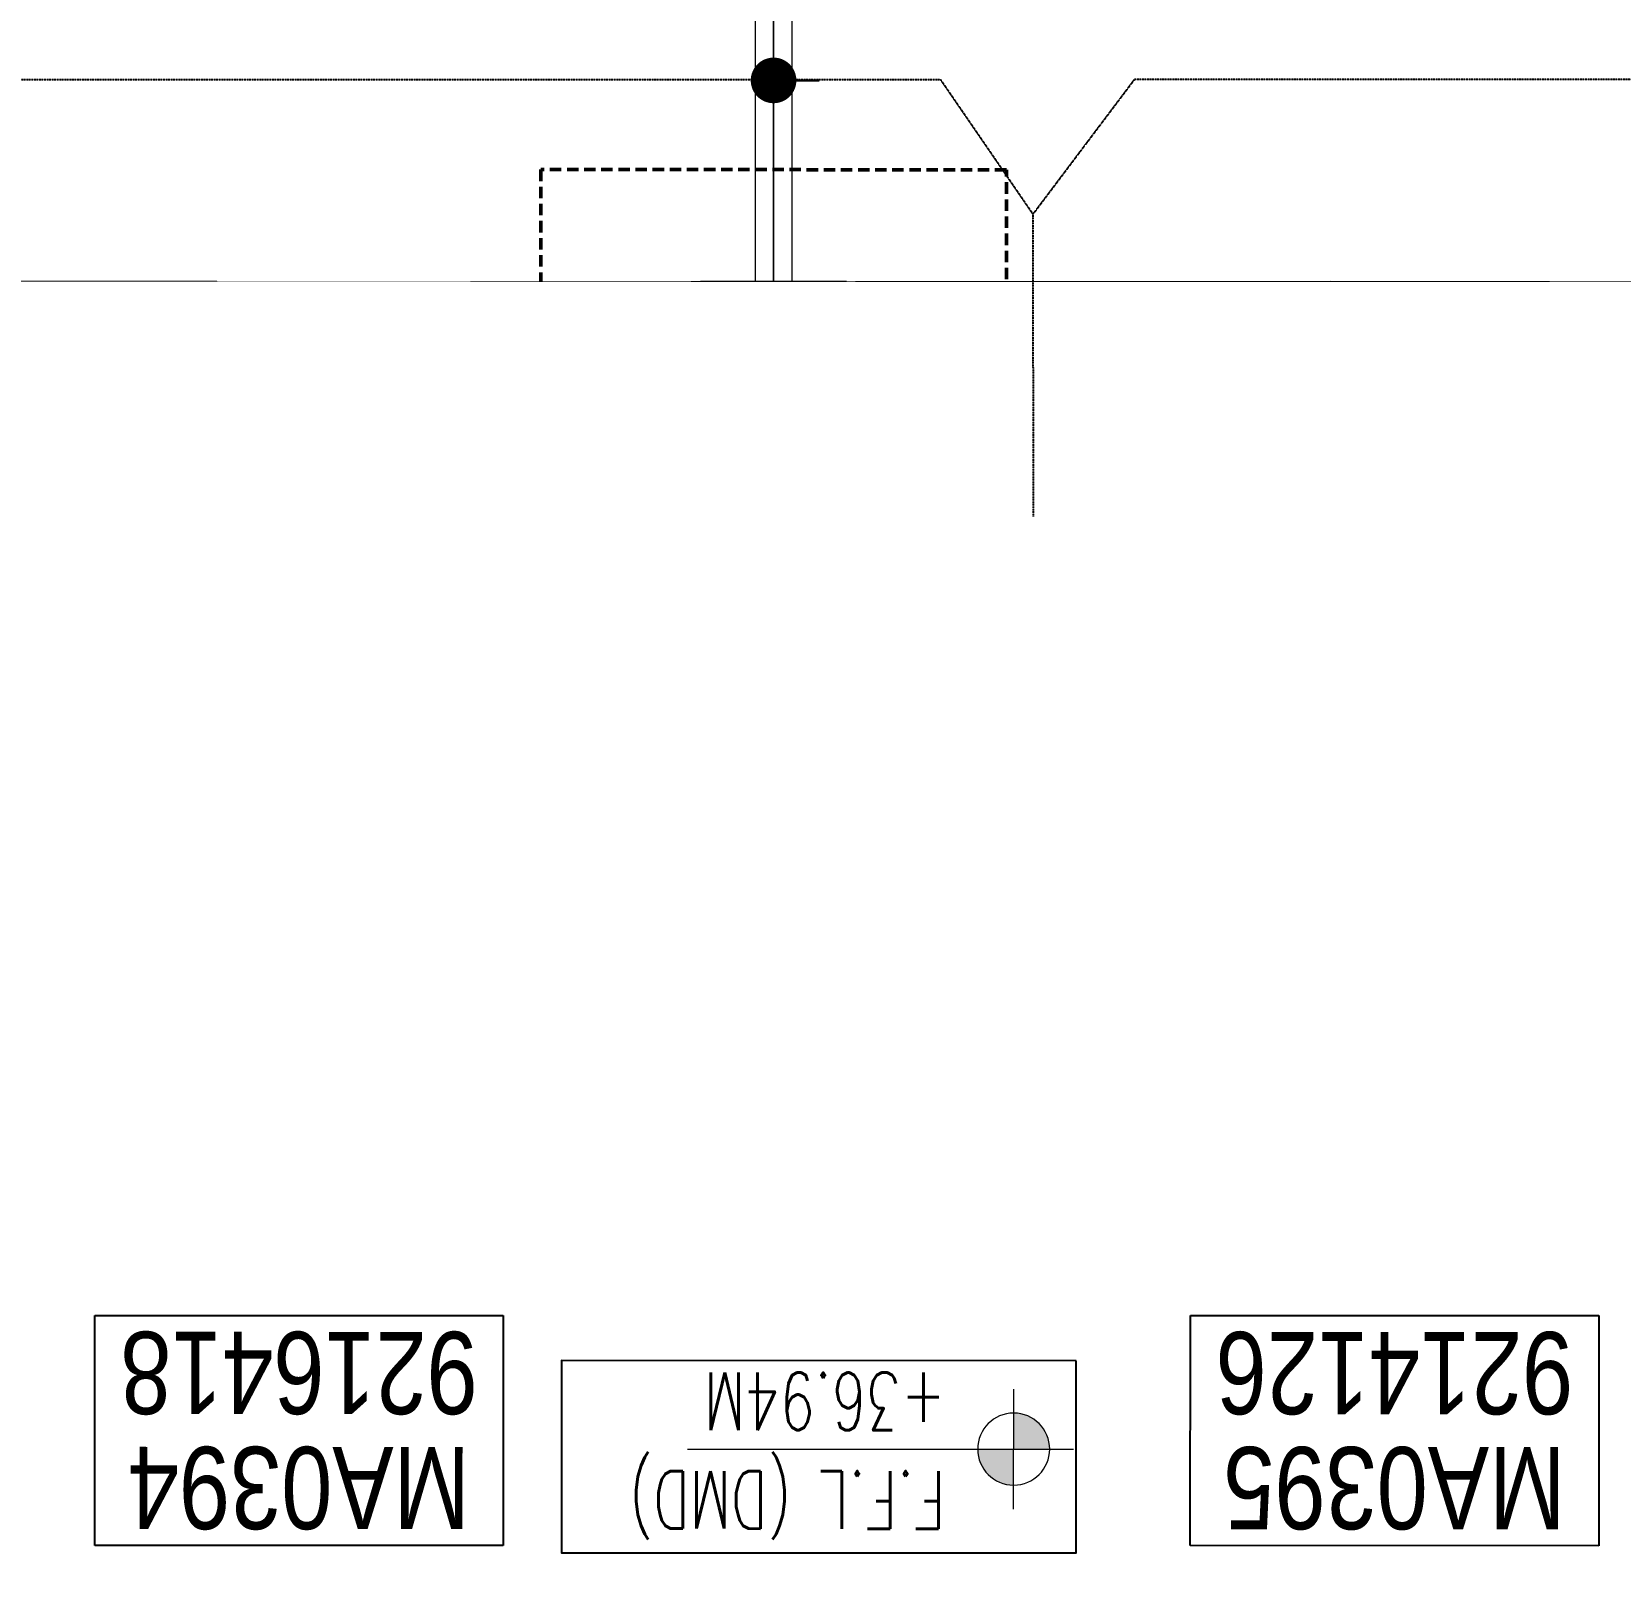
# Model space of a CAD drawing. Header units: centimetres. Extents: x -6122352 to 6876996, y -1694241 to 2592194.
# Drawn here: x 106126 to 114826, y -30742 to -22298 of the extents above; entities that cross this region are included whole.
import ezdxf
from ezdxf.xclip import XClip

# ---------------------------------------------------------------- set-up
doc = ezdxf.new("R2010")
doc.units = ezdxf.units.CM
doc.header["$MEASUREMENT"] = 0
doc.header["$XCLIPFRAME"] = 2
for name, pattern in [('DASHED2', [0.375, 0.25, -0.125]), ('XR-AR-MID-SETTING OUT FOR MASTER$0$23585-XR-AR-MID-GROUND FLOOR$0$23261-XR-AR-SI-GF$0$HIDDEN', [0.375, 0.25, -0.125]), ('XR-AR-MID-SETTING OUT FOR MASTER$0$23585-XR-AR-MID-GROUND FLOOR$0$945-4P-1-101-GROUND FLOOR PLAN$0$XR-MIDDLE-GROUND FLOOR PLAN$0$HIDDEN', [9.524999999999999, 6.35, -3.175]), ('XR-AR-MID-SETTING OUT FOR MASTER$0$23585-XR-AR-MID-GROUND FLOOR$0$945-4P-1-101-GROUND FLOOR PLAN$0$XR-MIDDLE-GROUND FLOOR PLAN$0$HIDDEN2', [0.1875, 0.125, -0.0625])]:
    doc.linetypes.add(name, pattern=pattern)
doc.layers.add('08-Compound Wall-4', color=7, linetype='Continuous', lineweight=25, true_color=0xff4405)
for name, color, linetype, lineweight in [('23585-XR-AR-DAMAC PLOT LIMITS$0$1-Mid units', 41, 'Continuous', 5), ('@ Foundations', 4, 'DASHED2', 50), ('A-ANNO-TEXT', 3, 'Continuous', 25), ('XR-AR-MID-SETTING OUT FOR MASTER$0$23585-XR-AR-MID-GROUND FLOOR$0$$A-GLAZ-WNDO', 232, 'Continuous', 9), ('XR-AR-MID-SETTING OUT FOR MASTER$0$23585-XR-AR-MID-GROUND FLOOR$0$$A-WALL', 1, 'Continuous', 5), ('XR-AR-MID-SETTING OUT FOR MASTER$0$23585-XR-AR-MID-GROUND FLOOR$0$A-DOOR', 31, 'Continuous', 5), ('XR-AR-MID-SETTING OUT FOR MASTER$0$23585-XR-AR-MID-GROUND FLOOR$0$A-DOOR-FULL', 1, 'Continuous', 9), ('XR-AR-MID-SETTING OUT FOR MASTER$0$23585-XR-AR-MID-GROUND FLOOR$0$A-EQUP-KITN-PLAN', 202, 'Continuous', 9), ('XR-AR-MID-SETTING OUT FOR MASTER$0$23585-XR-AR-MID-GROUND FLOOR$0$A-FLOR-OVHD', 9, 'XR-AR-MID-SETTING OUT FOR MASTER$0$23585-XR-AR-MID-GROUND FLOOR$0$23261-XR-AR-SI-GF$0$HIDDEN', 15), ('XR-AR-MID-SETTING OUT FOR MASTER$0$23585-XR-AR-MID-GROUND FLOOR$0$A-FLOR-PATT', 8, 'Continuous', 5), ('XR-AR-MID-SETTING OUT FOR MASTER$0$23585-XR-AR-MID-GROUND FLOOR$0$A-GLAZ-SILL', 8, 'Continuous', 5), ('XR-AR-MID-SETTING OUT FOR MASTER$0$23585-XR-AR-MID-GROUND FLOOR$0$A-GLAZ-WNDO', 232, 'Continuous', 9), ('XR-AR-MID-SETTING OUT FOR MASTER$0$23585-XR-AR-MID-GROUND FLOOR$0$A-WALL', 7, 'Continuous', 30), ('XR-AR-MID-SETTING OUT FOR MASTER$0$23585-XR-AR-MID-GROUND FLOOR$0$A-WALL-FNSH', 9, 'Continuous', 5), ('XR-AR-MID-SETTING OUT FOR MASTER$0$23585-XR-AR-MID-GROUND FLOOR$0$S-COLS', 51, 'Continuous', 40), ('Xref group 33-41$0$36-TAGLVL', 23, 'Continuous', 9)]:
    doc.layers.add(name, color=color, linetype=linetype, lineweight=lineweight)
for name, color, linetype in [('@MI-REF LAYER', 7, 'Continuous'), ('B_TH_4', 7, 'Continuous'), ('XR-AR-MID-SETTING OUT FOR MASTER$0$23585-XR-AR-MID-GROUND FLOOR$0$A-Flor-Strs', 1, 'Continuous'), ('XR-AR-MID-SETTING OUT FOR MASTER$0$23585-XR-AR-MID-GROUND FLOOR$0$GS-HATCH-FLOOR TILE', 251, 'Continuous'), ('Xref group 33-41$0$S-LEVELS', 2, 'Continuous'), ('Xref group 33-41$0$TYPICAL NEW PROFILE', 3, 'Continuous')]:
    doc.layers.add(name, color=color, linetype=linetype)
doc.styles.add('Xref group 33-41$0$DLT_TEXT', font='romans.shx', dxfattribs={"width": 0.7})
doc.styles.add('Xref group 33-41$0$Overall SOP Plan$0$LAC-609-NG10-1-XREF-GRID-125SC$0$GRID-DIM-NO', font='arial.ttf', dxfattribs={"width": 0.8})

# ---------------------------------------------------------------- blocks, each defined once
blk = doc.blocks.new('23585-XR-AR-DAMAC PLOT LIMITS')
at = {"layer": '23585-XR-AR-DAMAC PLOT LIMITS$0$1-Mid units', "color": 251, "true_color": 0x636466}
for points in [[(496497.2200999996, 2768949.621300001), (496479.5251000002, 2768965.834899999), (496483.5784999998, 2768970.2587), (496501.2735000001, 2768954.0451)], [(496493.1666999999, 2768945.1975), (496475.4715, 2768961.4113), (496479.5251000002, 2768965.834899999), (496497.2200999996, 2768949.621300001)]]:
    blk.add_lwpolyline(points, close=True, dxfattribs=at)
blk = doc.blocks.new('A$Cf093b529')
at = {"layer": 'A-ANNO-TEXT'}
blk.add_blockref('23585-XR-AR-DAMAC PLOT LIMITS', (-495391.9901121984, -2768603.441896566), dxfattribs=at)
blk = doc.blocks.new('XR-AR-MID-SETTING OUT FOR MASTER$0$23585-XR-AR-MID-GROUND FLOOR$0$945-4P-1-101-GROUND FLOOR PLAN$0$XR-MIDDLE-CAR PARK HATCH')
at = {"layer": 'XR-AR-MID-SETTING OUT FOR MASTER$0$23585-XR-AR-MID-GROUND FLOOR$0$A-FLOR-PATT'}
blk.add_lwpolyline([(9250.002853021142, 100.0129149327577), (9249.99679574091, 5500.000000009181), (15050.00005108526, 5502.664669244065), (15050.00005108526, 100.450321876061)], close=True, dxfattribs=at)
blk = doc.blocks.new('*U773')
for points in [[(91, -5.684341886080801e-14), (41, -5.684341886080801e-14), (41, 1021), (91, 1021)], [(0, 0), (38, -5.684341886080801e-14), (38, -50), (50, -50), (50, -122.2246979483663), (0, -122.2246979483663)], [(1100, 2.842170943040401e-14), (1062, -2.842170943040401e-14), (1062, -49.99999999999997), (1050, -49.99999999999997), (1050, -122.2246979483662), (1100, -122.2246979483662)]]:
    blk.add_lwpolyline(points, close=True)
at = {"color": 8, "linetype": 'XR-AR-MID-SETTING OUT FOR MASTER$0$23585-XR-AR-MID-GROUND FLOOR$0$945-4P-1-101-GROUND FLOOR PLAN$0$XR-MIDDLE-GROUND FLOOR PLAN$0$HIDDEN2'}
blk.add_arc((41, -5.684341886080801e-14), 1021, 1.594950045944486e-15, 90, dxfattribs=at)
at = {"layer": 'XR-AR-MID-SETTING OUT FOR MASTER$0$23585-XR-AR-MID-GROUND FLOOR$0$A-GLAZ-SILL', "linetype": 'XR-AR-MID-SETTING OUT FOR MASTER$0$23585-XR-AR-MID-GROUND FLOOR$0$945-4P-1-101-GROUND FLOOR PLAN$0$XR-MIDDLE-GROUND FLOOR PLAN$0$HIDDEN2', "ltscale": 3}
blk.add_lwpolyline([(0, 0), (1100, 0), (1100, -122.2246979483662), (0, -122.2246979483662)], close=True, dxfattribs=at)
blk = doc.blocks.new('*U27')
for points in [[(91, -5.684341886080801e-14), (41, -5.684341886080801e-14), (41, 1021), (91, 1021)], [(0, 0), (38, -5.684341886080801e-14), (38, -50), (50, -50), (50, -249.9999019090924), (0, -249.9999019090924)], [(1100, 2.842170943040401e-14), (1062, -2.842170943040401e-14), (1062, -49.99999999999997), (1050, -49.99999999999997), (1050, -249.9999019090924), (1100, -249.9999019090924)]]:
    blk.add_lwpolyline(points, close=True)
at = {"color": 8, "linetype": 'XR-AR-MID-SETTING OUT FOR MASTER$0$23585-XR-AR-MID-GROUND FLOOR$0$945-4P-1-101-GROUND FLOOR PLAN$0$XR-MIDDLE-GROUND FLOOR PLAN$0$HIDDEN2'}
blk.add_arc((41, -5.684341886080801e-14), 1021, 1.594950045944486e-15, 90, dxfattribs=at)
at = {"layer": 'XR-AR-MID-SETTING OUT FOR MASTER$0$23585-XR-AR-MID-GROUND FLOOR$0$A-GLAZ-SILL', "linetype": 'XR-AR-MID-SETTING OUT FOR MASTER$0$23585-XR-AR-MID-GROUND FLOOR$0$945-4P-1-101-GROUND FLOOR PLAN$0$XR-MIDDLE-GROUND FLOOR PLAN$0$HIDDEN2', "ltscale": 3}
blk.add_lwpolyline([(0, 0), (1100, 0), (1100, -249.9999019090924), (0, -249.9999019090924)], close=True, dxfattribs=at)
blk = doc.blocks.new('XR-AR-MID-SETTING OUT FOR MASTER$0$23585-XR-AR-MID-GROUND FLOOR$0$945-4P-1-101-GROUND FLOOR PLAN$0$XR-MIDDLE-GROUND FLOOR PLAN$0$A$C69996ABC')
at = {"layer": 'XR-AR-MID-SETTING OUT FOR MASTER$0$23585-XR-AR-MID-GROUND FLOOR$0$A-FLOR-OVHD', "linetype": 'XR-AR-MID-SETTING OUT FOR MASTER$0$23585-XR-AR-MID-GROUND FLOOR$0$945-4P-1-101-GROUND FLOOR PLAN$0$XR-MIDDLE-GROUND FLOOR PLAN$0$HIDDEN2', "ltscale": 5}
for p, q in [((-1.567610912189821e-07, 0.8999993633871721), (0.09999984323878941, 0.8999992964713464)), ((-1.567610912189821e-07, 0.8999993633871721), (-1.567612066821766e-07, -6.366128229018386e-07)), ((-1.567612066821766e-07, -6.366128229018386e-07), (0.09999984323878763, -7.035294533608294e-07))]:
    blk.add_line(p, q, dxfattribs=at)
blk.add_lwpolyline([(0.09999984323878763, 0.8499993633871732), (0.2499998432387915, 0.4499993633871799), (0.1000013713221097, 0.04999936338717248)], dxfattribs=at)
at = {"layer": 'XR-AR-MID-SETTING OUT FOR MASTER$0$23585-XR-AR-MID-GROUND FLOOR$0$A-GLAZ-WNDO'}
for p, q in [((0.09999984323878763, 0.8499993633871732), (0.09999984323878763, 0.8999993633871703)), ((0.09999984323878941, 0.8999993633871721), (0.09999984323878763, -6.366128264545523e-07)), ((0.2499998432387809, 0.8999993633871703), (0.2499998432387809, 0.8499993633871732)), ((0.2499998432387809, 0.8499993633871732), (0.09999984323878763, 0.8499993633871732)), ((0.2499998432387809, 0.8499993633871732), (0.2499998432387809, 0.04999936338717248)), ((0.09999984323878763, -6.366128246781955e-07), (0.09999984323878763, 0.04999936338717248)), ((0.09999984323878763, 0.04999936338717248), (0.2499998432387809, 0.04999936338717248)), ((0.249999843238875, -6.366128388890502e-07), (0.249999843238875, 0.04999936338715827))]:
    blk.add_line(p, q, dxfattribs=at)
for points in [[(0.2499986387444419, 0.8999993968456259), (0.0999998435430971, 0.8999992964713464)], [(0.09999984323878763, -7.035294533608294e-07), (0.2499998432388448, -6.366128317836228e-07)]]:
    blk.add_lwpolyline(points, dxfattribs=at)
blk.add_lwpolyline([(0.2499998432387951, 0.8499993633871732), (0.2499998432387933, 0.04999936338717248), (0.1999998432387962, 0.04999936338717248), (0.1999998432387962, 0.8499993633871732)], close=True, dxfattribs=at)
blk = doc.blocks.new('XR-AR-MID-SETTING OUT FOR MASTER$0$23585-XR-AR-MID-GROUND FLOOR$0$945-4P-1-101-GROUND FLOOR PLAN$0$XR-MIDDLE-GROUND FLOOR PLAN$0$A$C70344426')
at = {"layer": 'XR-AR-MID-SETTING OUT FOR MASTER$0$23585-XR-AR-MID-GROUND FLOOR$0$A-GLAZ-SILL'}
blk.add_line((0.2499999770719823, 2.649999396845162), (0.2499999770722034, -6.03154830969288e-07), dxfattribs=at)
at = {"layer": 'XR-AR-MID-SETTING OUT FOR MASTER$0$23585-XR-AR-MID-GROUND FLOOR$0$A-GLAZ-WNDO'}
for p, q in [((-2.292779743839901e-08, 2.649999396845162), (-2.292779743839901e-08, 2.599999396845165)), ((-2.292779743839901e-08, 2.649999396845162), (0.2499999770719823, 2.649999396845162)), ((0.14999997707221, 2.599999396845165), (0.14999997707221, 2.649999396845162)), ((-2.292779743839901e-08, 2.599999396845165), (0.14999997707221, 2.599999396845165)), ((0.14999997707221, 2.599999396845165), (0.1499999770722091, -6.031548327456449e-07)), ((-2.29277832275443e-08, 1.799999396845166), (-2.29277832275443e-08, 1.749999396845167)), ((0.14999997707221, 1.799999396845166), (-2.29277832275443e-08, 1.799999396845166)), ((-2.29277832275443e-08, 1.749999396845167), (0.14999997707221, 1.749999396845167)), ((0.14999997707221, 1.749999396845167), (0.14999997707221, 1.799999396845166)), ((-2.29277832275443e-08, 0.8999993968451641), (-2.292778233936588e-08, 0.8499993968451669)), ((0.14999997707221, 0.8999993968451641), (-2.29277832275443e-08, 0.8999993968451641)), ((0.14999997707221, 0.8499993968451669), (0.14999997707221, 0.8999993968451641)), ((-2.292778233936588e-08, 0.8499993968451669), (0.14999997707221, 0.8499993968451669)), ((-2.292778233936588e-08, 0.8499993968451669), (-2.292778233936588e-08, 0.04999939684516619)), ((0.1499999770722091, 0.04999939684516619), (-2.292778233936588e-08, 0.04999939684516619)), ((-2.29278782626352e-08, -6.031548451801427e-07), (-2.29278782626352e-08, 0.04999939684515198)), ((0.1499999770722091, -6.03154830969288e-07), (0.1499999770722091, 0.04999939684516619)), ((0.2499999770722034, -6.03154830969288e-07), (-2.292778233936588e-08, -6.03154830969288e-07))]:
    blk.add_line(p, q, dxfattribs=at)
blk.add_lwpolyline([(0.04999997707220061, 1.799999396845166), (0.04999997707219972, 2.599999396845165), (-2.292779743839901e-08, 2.599999396845165), (-2.292779566204217e-08, 0.8999993968451641), (0.0499999770722015, 0.8999993968451641), (0.04999997707220061, 1.749999396845167)], dxfattribs=at)
blk.add_lwpolyline([(-2.292779566204217e-08, 0.8499993968451669), (-2.292779655022059e-08, 0.04999939684516619), (0.04999997707220061, 0.04999939684516619), (0.0499999770722015, 0.8499993968451669)], close=True, dxfattribs=at)
blk = doc.blocks.new('*U28')
for points in [[(0, 69.99999979828543), (38, 69.99999979828549), (38, 119.9999997982854), (50, 119.9999997982854), (50, 179.9999998655237), (0, 179.9999998655237)], [(1100, 69.9999997982854), (1062, 69.99999979828546), (1062, 119.9999997982854), (1050, 119.9999997982854), (1050, 179.9999998655236), (1100, 179.9999998655236)], [(91, 69.99999979828549), (41, 69.99999979828549), (41, -951.0000002017147), (91, -951.0000002017147)]]:
    blk.add_lwpolyline(points, close=True)
at = {"color": 8, "linetype": 'XR-AR-MID-SETTING OUT FOR MASTER$0$23585-XR-AR-MID-GROUND FLOOR$0$945-4P-1-101-GROUND FLOOR PLAN$0$XR-MIDDLE-GROUND FLOOR PLAN$0$HIDDEN2'}
blk.add_arc((41, 69.99999979828549), 1021, 270, 0, dxfattribs=at)
at = {"layer": 'XR-AR-MID-SETTING OUT FOR MASTER$0$23585-XR-AR-MID-GROUND FLOOR$0$A-GLAZ-SILL', "linetype": 'XR-AR-MID-SETTING OUT FOR MASTER$0$23585-XR-AR-MID-GROUND FLOOR$0$945-4P-1-101-GROUND FLOOR PLAN$0$XR-MIDDLE-GROUND FLOOR PLAN$0$HIDDEN2', "ltscale": 3}
blk.add_lwpolyline([(0, 69.99999979828543), (1100, 69.99999979828543), (1100, 179.9999998655236), (0, 179.9999998655236)], close=True, dxfattribs=at)
blk = doc.blocks.new('XR-AR-MID-SETTING OUT FOR MASTER$0$23585-XR-AR-MID-GROUND FLOOR$0$945-4P-1-101-GROUND FLOOR PLAN$0$XR-MIDDLE-GROUND FLOOR PLAN$0$A$C2DB306E2')
at = {"layer": 'XR-AR-MID-SETTING OUT FOR MASTER$0$23585-XR-AR-MID-GROUND FLOOR$0$A-DOOR-FULL'}
for p, q in [((0.1500002073711251, 1.24999990754791), (0.05000020737113076, 1.24999990754791)), ((0.05000020737113076, 1.24999990754791), (0.05000020737113076, 1.199999907547909)), ((0.1500002073711251, 1.199999907547909), (0.1500002073711251, 1.24999990754791)), ((0.05000020737113076, 1.199999907547909), (0.1500002073711251, 1.199999907547909)), ((2.073711318217875e-07, 0.7999999075479082), (2.073711318217875e-07, -9.245209264818754e-08)), ((2.073711318217875e-07, 0.7999999075479082), (0.04000020737113097, 0.7999999075479082)), ((0.04000020737113097, 0.7999999075479082), (0.04000020737113452, -9.245209264818754e-08)), ((0.05000020737113253, 0.3499999075479089), (0.05000020737113253, 0.3999999075479096)), ((0.05000020737113253, 0.3999999075479096), (0.1500002073711322, 0.399999907547908)), ((0.1500002073711322, 0.3499999075479073), (0.05000020737113253, 0.3499999075479089)), ((0.1500002073711322, 0.399999907547908), (0.1500002073711322, 0.3499999075479073)), ((2.073711318217875e-07, -9.245209264818754e-08), (0.04000020737113452, -9.245209264818754e-08))]:
    blk.add_line(p, q, dxfattribs=at)
at = {"layer": 'XR-AR-MID-SETTING OUT FOR MASTER$0$23585-XR-AR-MID-GROUND FLOOR$0$A-GLAZ-SILL', "linetype": 'XR-AR-MID-SETTING OUT FOR MASTER$0$23585-XR-AR-MID-GROUND FLOOR$0$945-4P-1-101-GROUND FLOOR PLAN$0$XR-MIDDLE-GROUND FLOOR PLAN$0$HIDDEN2', "ltscale": 3}
for p, q in [((0.05000020737113076, 1.199999907547909), (0.05000020737113431, 0.399999907547908)), ((0.1500002073711251, 1.199999907547909), (0.1500002073711304, 0.3999999075479083))]:
    blk.add_line(p, q, dxfattribs=at)
blk = doc.blocks.new('XR-AR-MID-SETTING OUT FOR MASTER$0$23585-XR-AR-MID-GROUND FLOOR$0$945-4P-1-101-GROUND FLOOR PLAN$0$XR-MIDDLE-GROUND FLOOR PLAN$0$WRFWF')
at = {"layer": 'XR-AR-MID-SETTING OUT FOR MASTER$0$23585-XR-AR-MID-GROUND FLOOR$0$A-FLOR-OVHD', "linetype": 'XR-AR-MID-SETTING OUT FOR MASTER$0$23585-XR-AR-MID-GROUND FLOOR$0$945-4P-1-101-GROUND FLOOR PLAN$0$XR-MIDDLE-GROUND FLOOR PLAN$0$HIDDEN', "ltscale": 0.1}
for p, q in [((9250.00889430586, 14089.9999996908), (9250.008894346622, 9909.449274283641)), ((10350.00889432596, 14089.44927426482), (9250.008894305867, 14089.44927426484)), ((10350.00889432159, 13809.44927426483), (9250.008894308598, 13809.44927426484)), ((10350.00889431722, 13529.44927426483), (9250.008894311328, 13529.44927426484)), ((10350.00889431286, 13249.44927426483), (9250.008894314058, 13249.44927426484)), ((10350.00889431286, 12969.44927426484), (9250.008894314054, 12969.44927426485)), ((10350.00889431285, 12689.44927426484), (9250.00889431405, 12689.44927426486)), ((10350.00889431285, 12409.44927426485), (9250.008894314047, 12409.44927426486)), ((10350.00889431284, 12129.44927426485), (9250.008894314044, 12129.44927426487)), ((10350.00889431284, 11849.44927426486), (9250.00889431404, 11849.44927426487)), ((10350.00889431284, 11569.44927426486), (9250.008894314036, 11569.44927426488)), ((10350.00889431283, 11289.44927426487), (9250.00889431403, 11289.44927426488)), ((10350.00889431283, 11009.44927426487), (9250.008894314027, 11009.44927426489)), ((10350.00889432794, 11009.4492742833), (10350.00889432794, 9909.449274272882)), ((10350.00889432794, 9909.449274272882), (9250.008894346622, 9909.449274283641))]:
    blk.add_line(p, q, dxfattribs=at)
blk.add_lwpolyline([(10350.00889430916, 14369.99999969173), (10350.00889431698, 11009.4492742833)], dxfattribs=at)
blk = doc.blocks.new('XR-AR-MID-SETTING OUT FOR MASTER$0$23585-XR-AR-MID-GROUND FLOOR$0$A$C08698786')
at = {"layer": 'XR-AR-MID-SETTING OUT FOR MASTER$0$23585-XR-AR-MID-GROUND FLOOR$0$S-COLS', "color": 252, "lineweight": 30}
for points in [[(-100.029412984848, 9156.81441116333), (-100.029412984848, 7756.814410686493), (99.97058701515198, 7756.81441116333), (99.97058701515198, 9156.814410686493)], [(-99.99135446548462, 6699.998335123062), (-99.99135446548462, 5499.998335123062), (100.0086455345154, 5499.998334884644), (100.0086455345154, 6699.998334646225)]]:
    blk.add_lwpolyline(points, close=True, dxfattribs=at)
blk = doc.blocks.new('XR-AR-MID-SETTING OUT FOR MASTER')
at = {"layer": 'XR-AR-MID-SETTING OUT FOR MASTER$0$23585-XR-AR-MID-GROUND FLOOR$0$A-EQUP-KITN-PLAN', "color": 8}
for p, q in [((4404.893656820059, 11502.66881656647), (4404.895194619894, 12102.66970968246)), ((4404.895194619894, 12102.66970968246), (5300.027079373598, 12102.66431617737))]:
    blk.add_line(p, q, dxfattribs=at)
at = {"layer": 'XR-AR-MID-SETTING OUT FOR MASTER$0$23585-XR-AR-MID-GROUND FLOOR$0$A-FLOR-OVHD', "color": 8, "linetype": 'XR-AR-MID-SETTING OUT FOR MASTER$0$23585-XR-AR-MID-GROUND FLOOR$0$23261-XR-AR-SI-GF$0$HIDDEN', "ltscale": 5}
for p, q in [((3400.046698898077, 14152.65701627731), (3400.011432737112, 12202.66620731354)), ((3500.053779155016, 12202.66576147079), (3500.053778856993, 14152.65753126144))]:
    blk.add_line(p, q, dxfattribs=at)
blk.add_lwpolyline([(2749.981962949038, 12002.63648319244), (3249.976088136435, 12002.63648366928), (3249.976087421179, 11502.65313434601), (2749.981963723898, 11502.65313434601)], close=True, dxfattribs=at)
for points in [[(2749.981962949038, 12002.63648319244), (3249.976087421179, 11502.65313434601)], [(2749.981963723898, 11502.65313434601), (3249.976088136435, 12002.63648366928)]]:
    blk.add_lwpolyline(points, dxfattribs=at)
at = {"layer": 'XR-AR-MID-SETTING OUT FOR MASTER$0$23585-XR-AR-MID-GROUND FLOOR$0$A-Flor-Strs', "color": 8}
for p, q in [((5900.008223325014, 5802.664086818695), (4249.995741575956, 5802.666512012482)), ((5900.008222848177, 5502.664668560028), (4249.999916404486, 5502.666511535645))]:
    blk.add_line(p, q, dxfattribs=at)
at = {"layer": 'XR-AR-MID-SETTING OUT FOR MASTER$0$23585-XR-AR-MID-GROUND FLOOR$0$A-WALL', "color": 8}
for points in [[(99.99999931454659, 19472.65428209305), (-99.99999925494194, 19472.65428256989), (-99.998236566782, 5500.00000667572), (100.0017631351948, 5500.000006198883), (99.9995484650135, 8850.141927242279), (1100.048611491919, 8850.10940027237), (1100.048611015081, 8950.109399795532), (100.03925588727, 8950.072475910187), (100.0088088810444, 10949.9982419014), (2099.951952844858, 10949.99824142456), (2099.998660355806, 9950.143901348114), (2199.988806992769, 9950.143900871277), (2200.057162195444, 11149.97698402405), (2100.075846284628, 11149.97698354721), (2100.039519578218, 11049.97698402405), (100.0088088810444, 11049.99824142456)], [(2200.013650625944, 13652.63605213165), (2200.017217665911, 13652.6360502243), (2200.024336546659, 13852.63604974747), (1199.974533885717, 13852.65850543976), (1199.974534541368, 13752.66171360016), (1850.013650208712, 13752.64729642868), (1850.013650685549, 13102.64278697968), (2100.128742069006, 13102.63829755783), (2100.128742545843, 12652.63829708099), (1949.986809521914, 12652.64009141922), (1949.9868093431, 12552.35255002975), (2100.055755704641, 12552.35255050659), (2100.016017049551, 12049.97720527649), (2199.959899276495, 12049.97720527649), (2199.999632865191, 13202.6360502243), (2050.003180772066, 13202.63829612732), (2050.012347489595, 13652.63829517365), (2200.019845813513, 13652.63604927063)], [(3400.011432737112, 12202.66620731354), (3500.05377843976, 12202.66548633575), (3500.054259866476, 11502.6662735939), (4400.00315502286, 11502.6662735939), (4400.003322631121, 11252.66687631607), (3650.009347468615, 11252.66637420654), (3650.00999417901, 11027.59896087646), (3399.999906569719, 11027.60113668442)], [(4249.99788531661, 5499.997992992401), (3049.999798089266, 5499.998546600342), (3049.999915927649, 5749.998607635498), (4000.1953599751, 5749.998309612274), (4000.194991916418, 8849.999089241028), (3300.031373769045, 8849.999089241028), (3300.03137382865, 8950.028236865997), (3399.980282574892, 8950.188519954681), (3400.07691988349, 9927.598960876465), (3649.996516317129, 9927.59895992279), (3650.010299950838, 9100.016639709473), (4249.999546438456, 9099.986570835114)], [(2100.104106515646, 8950.142809391022), (2099.943570882082, 9050.155592918396), (2199.988806694746, 9050.153767585754), (2199.989685982466, 8950.146322250366), (2300.031373292208, 8950.151598453522), (2300.031373888254, 8850.08178806305), (2000.048611432314, 8850.14280796051), (2000.048610955477, 8950.14280796051)], [(99.9999164044857, 5750.000005722046), (399.9999158680439, 5750.00000667572), (399.9998005926609, 5499.999855995178), (99.99991658329964, 5500.000007152557)]]:
    blk.add_lwpolyline(points, close=True, dxfattribs=at)
blk.add_lwpolyline([(2100.039519578218, 11049.97698402405), (2100.039519578218, 10949.99824142456)], dxfattribs=at)
at = {"layer": 'XR-AR-MID-SETTING OUT FOR MASTER$0$23585-XR-AR-MID-GROUND FLOOR$0$A-WALL-FNSH', "color": 8}
for points in [[(2080.02239587903, 10929.99824142456), (119.995479375124, 10929.99824142456), (119.9793129861355, 8972.785739421844), (1100.04861047864, 8972.787498474121), (1100.048610597849, 8952.787498474121)], [(2099.966006189585, 9949.988984107971), (2079.984055787325, 9949.990225315094), (2080.02239587903, 10929.99824142456)]]:
    blk.add_lwpolyline(points, dxfattribs=at)
at = {"layer": '08-Compound Wall-4', "ltscale": 100}
blk.add_blockref('XR-AR-MID-SETTING OUT FOR MASTER$0$23585-XR-AR-MID-GROUND FLOOR$0$945-4P-1-101-GROUND FLOOR PLAN$0$XR-MIDDLE-CAR PARK HATCH', (-9150.000085264444, 0.1875896453857422), dxfattribs=at)
at = {"layer": 'XR-AR-MID-SETTING OUT FOR MASTER$0$23585-XR-AR-MID-GROUND FLOOR$0$$A-GLAZ-WNDO', "color": 8}
for name, p, xscale, yscale, zscale, rotation in [('XR-AR-MID-SETTING OUT FOR MASTER$0$23585-XR-AR-MID-GROUND FLOOR$0$945-4P-1-101-GROUND FLOOR PLAN$0$XR-MIDDLE-GROUND FLOOR PLAN$0$A$C69996ABC', (5300.002552062273, 11252.66763496399), 1000.000000000049, 1000.000000000049, 1000.000000000049, 90), ('XR-AR-MID-SETTING OUT FOR MASTER$0$23585-XR-AR-MID-GROUND FLOOR$0$945-4P-1-101-GROUND FLOOR PLAN$0$XR-MIDDLE-GROUND FLOOR PLAN$0$A$C70344426', (400.0005185902119, 5499.999113082886), -1000.000000000001, 1000.000000000001, 1000.000000000001, 270)]:
    blk.add_blockref(name, p, dxfattribs=dict(at, xscale=xscale, yscale=yscale, zscale=zscale, rotation=rotation))
at = {"layer": 'XR-AR-MID-SETTING OUT FOR MASTER$0$23585-XR-AR-MID-GROUND FLOOR$0$$A-WALL', "color": 8}
blk.add_blockref('XR-AR-MID-SETTING OUT FOR MASTER$0$23585-XR-AR-MID-GROUND FLOOR$0$945-4P-1-101-GROUND FLOOR PLAN$0$XR-MIDDLE-GROUND FLOOR PLAN$0$WRFWF', (-9150.000085562468, -796.7907695770264), dxfattribs=at)
at = {"layer": 'XR-AR-MID-SETTING OUT FOR MASTER$0$23585-XR-AR-MID-GROUND FLOOR$0$A-DOOR', "color": 8, "xscale": -1000.000000000001, "yscale": 1000.000000000001, "zscale": 1000.000000000001, "rotation": 270}
blk.add_blockref('XR-AR-MID-SETTING OUT FOR MASTER$0$23585-XR-AR-MID-GROUND FLOOR$0$945-4P-1-101-GROUND FLOOR PLAN$0$XR-MIDDLE-GROUND FLOOR PLAN$0$A$C2DB306E2', (750.048703700304, 8800.109192848206), dxfattribs=at)
at = {"layer": 'XR-AR-MID-SETTING OUT FOR MASTER$0$23585-XR-AR-MID-GROUND FLOOR$0$A-DOOR-FULL', "color": 8, "xscale": 0.8181820445283869, "yscale": 0.8181820445283869, "zscale": 0.8181820445283869, "rotation": 90}
for p in [(2100.065477222204, 11149.97698354721), (2099.986753255129, 9050.14365196228)]:
    blk.add_blockref('*U773', p, dxfattribs=at)
at = {"layer": 'XR-AR-MID-SETTING OUT FOR MASTER$0$23585-XR-AR-MID-GROUND FLOOR$0$A-DOOR-FULL', "color": 8, "rotation": 90}
blk.add_blockref('*U27', (3399.986430436373, 9927.598960399628), dxfattribs=at)
at = {"layer": 'XR-AR-MID-SETTING OUT FOR MASTER$0$23585-XR-AR-MID-GROUND FLOOR$0$A-DOOR-FULL', "color": 8, "xscale": -0.909090909090913, "yscale": 0.909090909090913, "zscale": 0.909090909090913}
blk.add_blockref('*U28', (3300.031373530626, 8786.391873836517), dxfattribs=at)
at = {"layer": 'XR-AR-MID-SETTING OUT FOR MASTER$0$23585-XR-AR-MID-GROUND FLOOR$0$GS-HATCH-FLOOR TILE', "color": 8}
blk.add_blockref('XR-AR-MID-SETTING OUT FOR MASTER$0$23585-XR-AR-MID-GROUND FLOOR$0$A$C08698786', (-1.490116119384766e-07, 0), dxfattribs=at)
blk = doc.blocks.new('MID UNIT')
at = {"xscale": 0.001, "yscale": 0.001, "zscale": 0.001}
blk.add_blockref('XR-AR-MID-SETTING OUT FOR MASTER', (0, 0), dxfattribs=at)
blk = doc.blocks.new('TH_4')
at = {"xscale": -1}
blk.add_blockref('MID UNIT', (495814.3053798475, 2769130.514097063), dxfattribs=at)
blk.add_blockref('MID UNIT', (495814.3053798428, 2769130.514097063))
blk = doc.blocks.new('A$C780da55d')
at = {"layer": 'B_TH_4', "xscale": 1.000039159572381, "yscale": 1.000039159572381, "zscale": 1.000039159572381}
blk.add_blockref('TH_4', (-495814.0704651335, -2769239.302089663), dxfattribs=at)
blk = doc.blocks.new('23585-XR-AR-MALDIVE-2$0$TH_4')
blk.add_blockref('A$C780da55d', (495794.655359471, 2769130.864096801))
at = {"layer": '@ Foundations', "linetype": 'DASHED2', "ltscale": 0.25}
blk.add_lwpolyline([(495813.0304292943, 2769135.399929025), (495815.5804292943, 2769135.399929025), (495815.5804292943, 2769140.499929024), (495813.0304292943, 2769140.499929024)], close=True, dxfattribs=at)
blk = doc.blocks.new('Xref group 33-41$0$LVL  ATTR')
at = {"color": 7}
blk.add_wipeout([(-0.33727806633866564, 0.38352486299273547), (1.8973092599409713, 0.38352486299273547), (1.8973092599409713, -0.45047952129880775), (-0.33727806633866564, -0.4504795212988073)], dxfattribs=at)
at = {"layer": 'Xref group 33-41$0$36-TAGLVL', "extrusion": (-4.888139810645865e-07, 1.406522031717416e-17, 0.9999999999998805)}
h = blk.add_hatch(color=252, dxfattribs=at)
h.paths.add_polyline_path([(-0.06536514837319736, 0.1562500046566129, 0.4142135623730951), (-0.2216151483731973, 4.656612873077392e-09), (-0.06536514837319736, 4.656612873077392e-09)])
h.paths.add_polyline_path([(0.09088485162680264, 4.656612873077392e-09), (-0.06536514837319736, 4.656612873077392e-09), (-0.06536514837319736, -0.1562499953433871, 0.4142135623730951)])
at = {"layer": 'Xref group 33-41$0$36-TAGLVL', "extrusion": (-4.888139810645865e-07, 1.406522031717408e-17, 0.9999999999998805)}
for p, q in [((-0.06536515014719235, -0.2604166821887048), (-0.06536515014719235, 0.2604166511446238)), ((1.351057254982072, -1.396983861923218e-08, 5.262988010916589e-07), (-0.3253053234689158, -1.396983861923218e-08, -1.018362459642307e-07))]:
    blk.add_line(p, q, dxfattribs=at)
blk.add_circle((-0.06536514830387681, -4.494034574497252e-25, 3.195139836529895e-08), 0.15625, dxfattribs=at)
at = {"layer": 'Xref group 33-41$0$S-LEVELS', "color": 1}
blk.add_lwpolyline([(-0.3372780663386656, 0.3835248629927364), (1.897309259940972, 0.3835248629927364), (1.897309259940972, -0.4504795212988069), (-0.3372780663386656, -0.4504795212988069)], close=True, dxfattribs=at)
at = {"layer": 'Xref group 33-41$0$TYPICAL NEW PROFILE', "color": 3, "style": 'Xref group 33-41$0$DLT_TEXT', "width": 0.7}
for tag, p in [('+0.00M', (0.2413431143818681, 0.067100426539497, -0.0001437184612911057)), ('S.S.L', (0.2413431143818681, -0.3452672204089993, -0.0001437184612911057))]:
    blk.add_attdef(tag, p, '', height=0.2500000000000001, dxfattribs=at)
blk = doc.blocks.new('_Dot')
at = {"color": 0, "linetype": 'ByBlock', "lineweight": -2}
blk.add_line((-0.5, 0), (-1, 0), dxfattribs=at)
at = {"color": 0, "linetype": 'ByBlock', "const_width": 0.5}
blk.add_lwpolyline([(-0.25, 0, 1), (0.25, 0, 1)], format="xyb", close=True, dxfattribs=at)

msp = doc.modelspace()

# ---------------------------------------------------------------- hatches: boundary and pattern name
at = {"layer": '@MI-REF LAYER'}
h = msp.add_hatch(dxfattribs=at)
h.set_pattern_fill('ANSI31', color=256, scale=1999.999998458916, angle=186.7183412143764)
h.set_pattern_definition([(231.7183412143764, (-2377109729.195271, -1504175463.930205), (196.2436825049419, -154.8819453021617), [])])
h.paths.add_polyline_path([(92037.13902258463, -23664.3948279237), (128338.704709431, -23670.85480309973), (128336.2093290135, -37944.68568790456), (122085.9638312767, -37943.57343604637), (122086.1519751847, -37642.94383336664), (98284.7186077416, -37638.70829634352), (98284.79975513293, -37939.33794656528), (92034.55425807217, -37938.22569720303)])

# ---------------------------------------------------------------- block references
at = {"layer": '@MI-REF LAYER', "xscale": 1000, "yscale": 1000, "zscale": 1000, "rotation": 312.4882903633292}
msp.add_blockref('A$Cf093b529', (-891608.7329339073, 539022.7201118186), dxfattribs=at)

# ---------------------------------------------------------------- next in the draw order: block references
at = {"layer": '@MI-REF LAYER'}
ref = msp.add_blockref('23585-XR-AR-MALDIVE-2$0$TH_4', (496417262.486582, 2769024071.136306), dxfattribs=dict(at, xscale=999.9999999999998, yscale=999.9999999999998, zscale=999.9999999999998, rotation=179.9898040398786))
XClip(ref).set_block_clipping_path([(495835.39554444235, 2769154.4543920932), (495826.3054936873, 2769154.4143740092), (495820.3054908863, 2769154.4143365184), (495814.30548605276, 2769154.414299026), (495808.30548121966, 2769154.4142615357), (495802.3054763861, 2769154.4142240435), (495793.3572849813, 2769154.454544789), (495793.3582675471, 2769130.514365376), (495835.3955587419, 2769130.5143724433)])

# ---------------------------------------------------------------- next in the draw order: linework, layer by layer
at = {"layer": '@MI-REF LAYER', "linetype": 'DASHED2', "extrusion": (4.964743170592772e-13, -6.924064988280795e-09, 1), "elevation": 20.83403194752486}
for points in [[(98188.74026872327, -22558.23028372525), (111102.8436169182, -22560.52703881362), (111608.9366541834, -23297.06221049426)], [(122188.7493317633, -22561.39685289339), (112164.8531232164, -22559.61927238323), (111608.9366541834, -23297.06221049426)]]:
    msp.add_lwpolyline(points, dxfattribs=at)
at = {"layer": '@MI-REF LAYER', "const_width": 5}
msp.add_lwpolyline([(128336.2540242733, -37944.68569592456), (122085.9638314471, -37943.5734359267), (122086.1519760981, -37642.94383344002), (98284.7186079132, -37638.70829618581), (98284.79975523063, -37939.33794651444), (92034.55425771952, -37938.22569750743), (92037.1390228465, -23664.39482768384), (128338.704709444, -23670.85480311403)], close=True, dxfattribs=at)

# ---------------------------------------------------------------- next in the draw order: block references
at = {"layer": '@MI-REF LAYER', "extrusion": (1.226161353367221e-11, -6.924054149214621e-09, 1), "xscale": 250, "yscale": 250, "zscale": 250, "rotation": 180.0566063726187}
msp.add_blockref('_Dot', (110188.7388955677, -22564.6750801484, 0.0001575901238464815), dxfattribs=at)

# ---------------------------------------------------------------- next in the draw order: wipeouts: each hides what was drawn before it
at = {"color": 10}
msp.add_wipeout([(92037.13902258464, -23664.3948279237), (128338.70470943095, -23670.854803099734), (128336.20932901348, -37944.685687904566), (122085.96383127675, -37943.57343604637), (122086.15197518466, -37642.94383336664), (98284.71860774161, -37638.708296343524), (98284.79975513293, -37939.337946565276), (92034.55425807218, -37938.22569720303)], dxfattribs=at).dxf.layer = '@MI-REF LAYER'

# ---------------------------------------------------------------- next in the draw order: linework, layer by layer
at = {"layer": '@MI-REF LAYER', "linetype": 'DASHED2', "extrusion": (4.964743170592772e-13, -6.924064988280795e-09, 1), "elevation": 20.83402048342777}
msp.add_lwpolyline([(111608.9366541834, -23297.06221049426), (111610.3518752724, -24952.75094261266)], dxfattribs=at)

# ---------------------------------------------------------------- next in the draw order: block references
at = {"layer": '@MI-REF LAYER', "color": 7}
ref = msp.add_blockref('Xref group 33-41$0$LVL  ATTR', (111421.3187840082, -30057.46948229914, -118.1866061406301), dxfattribs=dict(at, xscale=-1261.776681587609, yscale=1261.776681587609, zscale=1261.776681587609, rotation=359.9895907070348))
ref.add_attrib('S.S.L', 'F.F.L (DMD)', (111129.6413478372, -30177.62245003804, -118.3679467438009), dxfattribs={"layer": 'Xref group 33-41$0$TYPICAL NEW PROFILE', "color": 3, "height": 315.4441703969022, "rotation": 179.9895938984583, "style": 'Xref group 33-41$0$DLT_TEXT', "width": 0.7})
ref.add_attrib('+0.00M', '+36.94M ', (111132.4099103647, -29638.42095675741, -118.3679467438009), dxfattribs={"layer": 'Xref group 33-41$0$TYPICAL NEW PROFILE', "color": 3, "height": 315.4441703969022, "rotation": 179.9895938984583, "style": 'Xref group 33-41$0$DLT_TEXT', "width": 0.7})

# ---------------------------------------------------------------- next in the draw order: texts
at = {"layer": '@MI-REF LAYER', "color": 7, "char_height": 450, "width": 2056.8768805703, "attachment_point": 1, "rotation": 179.98916284672137, "line_spacing_factor": 0.8394388776454546, "style": 'Xref group 33-41$0$Overall SOP Plan$0$LAC-609-NG10-1-XREF-GRID-125SC$0$GRID-DIM-NO', "bg_fill": 19, "box_fill_scale": 1.2, "bg_fill_color": 256, "bg_fill_transparency": 0}
for s, insert in [('\\pxqc;MA0394\\P9216418', (108618.225456585, -30495.25198237569, -157.4610399852849)), ('\\pxqc;MA0395\\P9214126', (114618.0382756543, -30496.13471550949, -157.4610399852849))]:
    msp.add_mtext(s, dxfattribs=dict(at, insert=insert))

# ---------------------------------------------------------------- next in the draw order: wipeouts: each hides what was drawn before it
at = {"color": 10}
msp.add_wipeout([(113569.44523544713, -26815.0303513739), (109069.44524413512, -26814.74938568619), (109069.5598911848, -24978.537884415204), (113569.55988209357, -24978.818849662668), (113569.44523531271, -26815.030351227153)], dxfattribs=at).dxf.layer = '@MI-REF LAYER'

doc.saveas('drawing.dxf')
